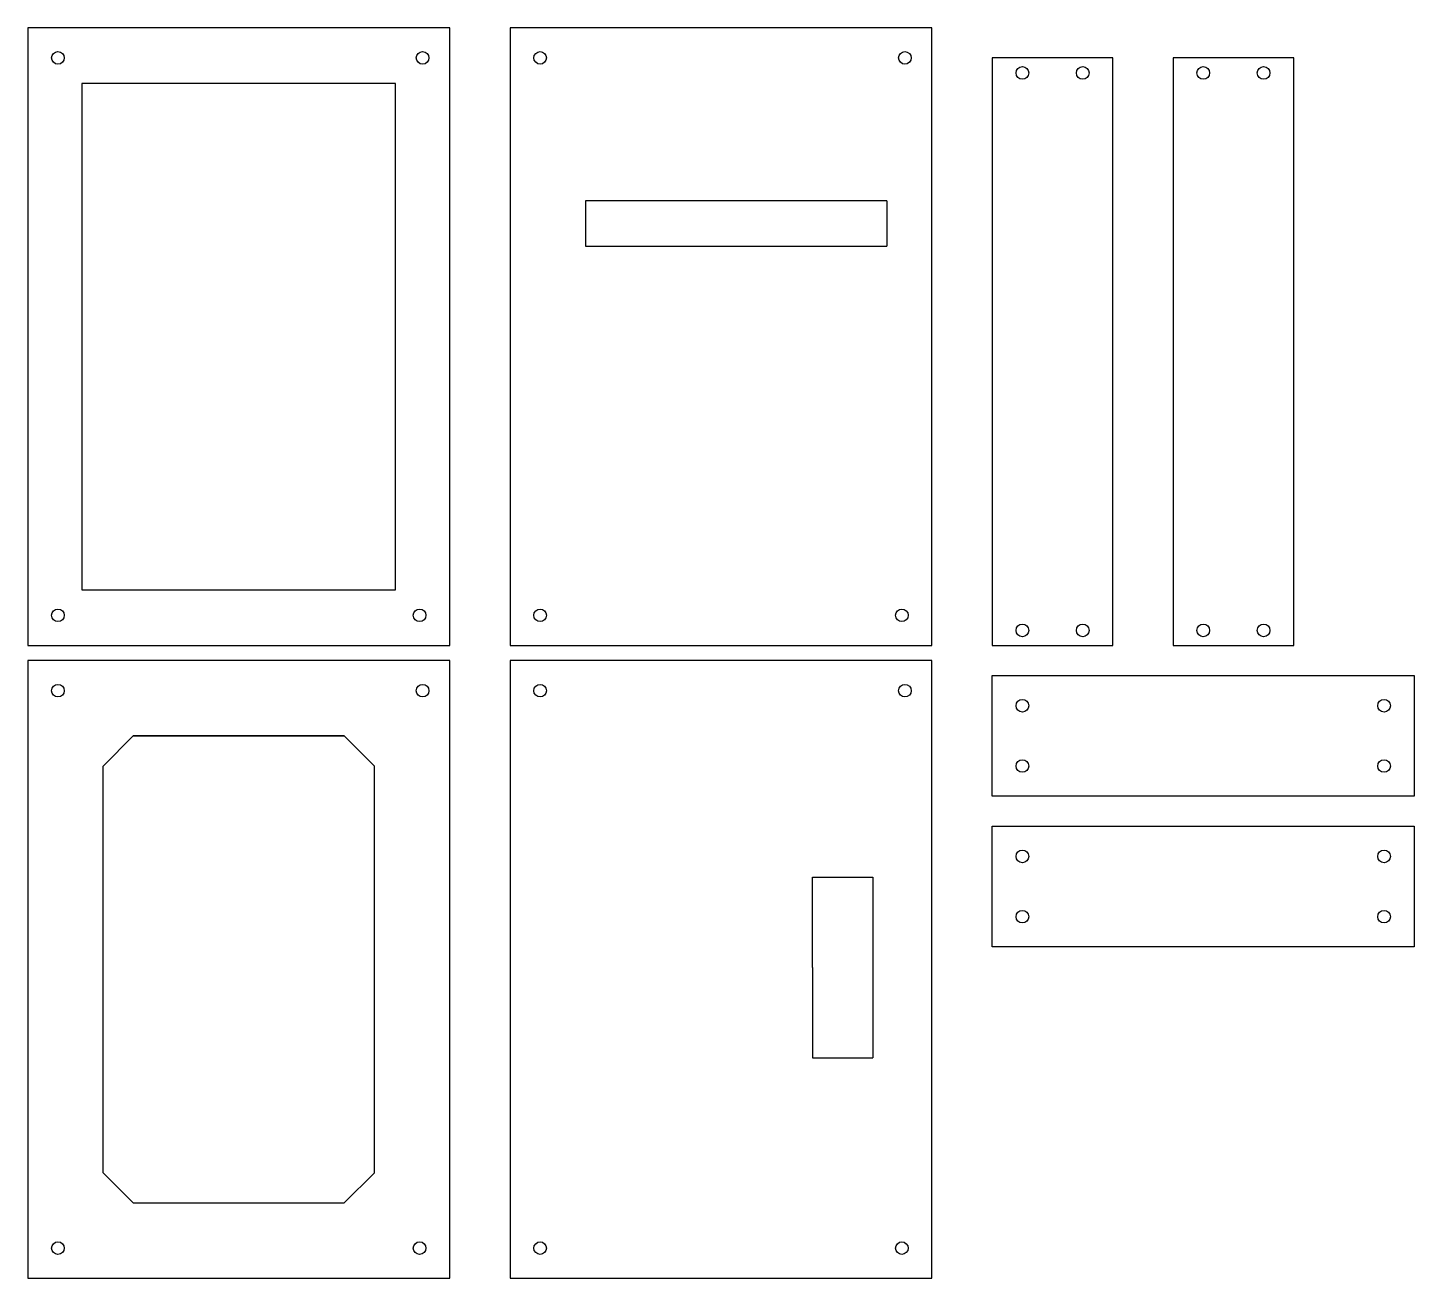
# Model space of a CAD drawing. Header units: millimetres. Extents: x -20 to 440, y -20 to 395.
import ezdxf

# ---------------------------------------------------------------- set-up
doc = ezdxf.new("R2010")
doc.units = ezdxf.units.MM
doc.layers.get('0').update_dxf_attribs({"lineweight": 25, "true_color": 0xffffff})

msp = doc.modelspace()

# ---------------------------------------------------------------- linework, layer by layer
for p, q in [((0, 395), (-20, 395)), ((-20, 395), (-20, 190)), ((120, 395), (0, 395)), ((120, 390), (120, 395)), ((160, 395), (140, 395)), ((140, 395), (140, 190)), ((280, 395), (160, 395)), ((280, 390), (280, 395)), ((120, 190), (120, 390)), ((280, 190), (280, 390)), ((340, 385), (300, 385)), ((300, 385), (300, 190)), ((340, 190), (340, 385)), ((400, 385), (360, 385)), ((360, 385), (360, 190)), ((400, 190), (400, 385)), ((102, 376.5), (-2, 376.5)), ((-2, 376.5), (-2, 208.5)), ((102, 208.5), (102, 376.5)), ((265, 337.5), (165, 337.5)), ((165, 337.5), (165, 322.5)), ((265, 337.5), (265, 322.5)), ((165, 322.5), (265, 322.5)), ((-2, 208.5), (102, 208.5)), ((-20, 190), (120, 190)), ((140, 190), (280, 190)), ((300, 190), (340, 190)), ((360, 190), (400, 190)), ((0, 185), (-20, 185)), ((-20, 185), (-20, -20)), ((120, 185), (0, 185)), ((120, 180), (120, 185)), ((160, 185), (140, 185)), ((140, 185), (140, -20)), ((280, 185), (160, 185)), ((280, 180), (280, 185)), ((120, -20), (120, 180)), ((280, -20), (280, 180)), ((300, 180), (440, 180)), ((300, 140), (300, 180)), ((440, 180), (440, 140)), ((15, 160), (5, 150)), ((85, 160), (15, 160)), ((15, 160), (85, 160)), ((95, 150), (85, 160)), ((5, 15), (5, 150)), ((95, 15), (95, 150)), ((440, 140), (300, 140)), ((300, 130), (440, 130)), ((300, 90), (300, 130)), ((440, 130), (440, 90)), ((240.38, 83.13), (240.38, 113.13)), ((240.38, 113.13), (260.38, 113.13)), ((260.38, 113.13), (260.38, 53.13)), ((440, 90), (300, 90)), ((240.38, 83.13), (240.38, 53.13)), ((240.38, 53.13), (260.38, 53.13)), ((5, 15), (15, 5)), ((85, 5), (95, 15)), ((15, 5), (85, 5)), ((-20, -20), (120, -20)), ((140, -20), (280, -20))]:
    msp.add_line(p, q)
for centre in [(-10, 385), (111, 385), (150, 385), (271, 385), (310, 380), (330, 380), (370, 380), (390, 380), (-10, 200), (110, 200), (150, 200), (270, 200), (310, 195), (330, 195), (370, 195), (390, 195), (-10, 175), (111, 175), (150, 175), (271, 175), (310, 170), (430, 170), (310, 150), (430, 150), (310, 120), (430, 120), (310, 100), (430, 100), (-10, -10), (110, -10), (150, -10), (270, -10)]:
    msp.add_circle(centre, 2.1)

doc.saveas('drawing.dxf')
